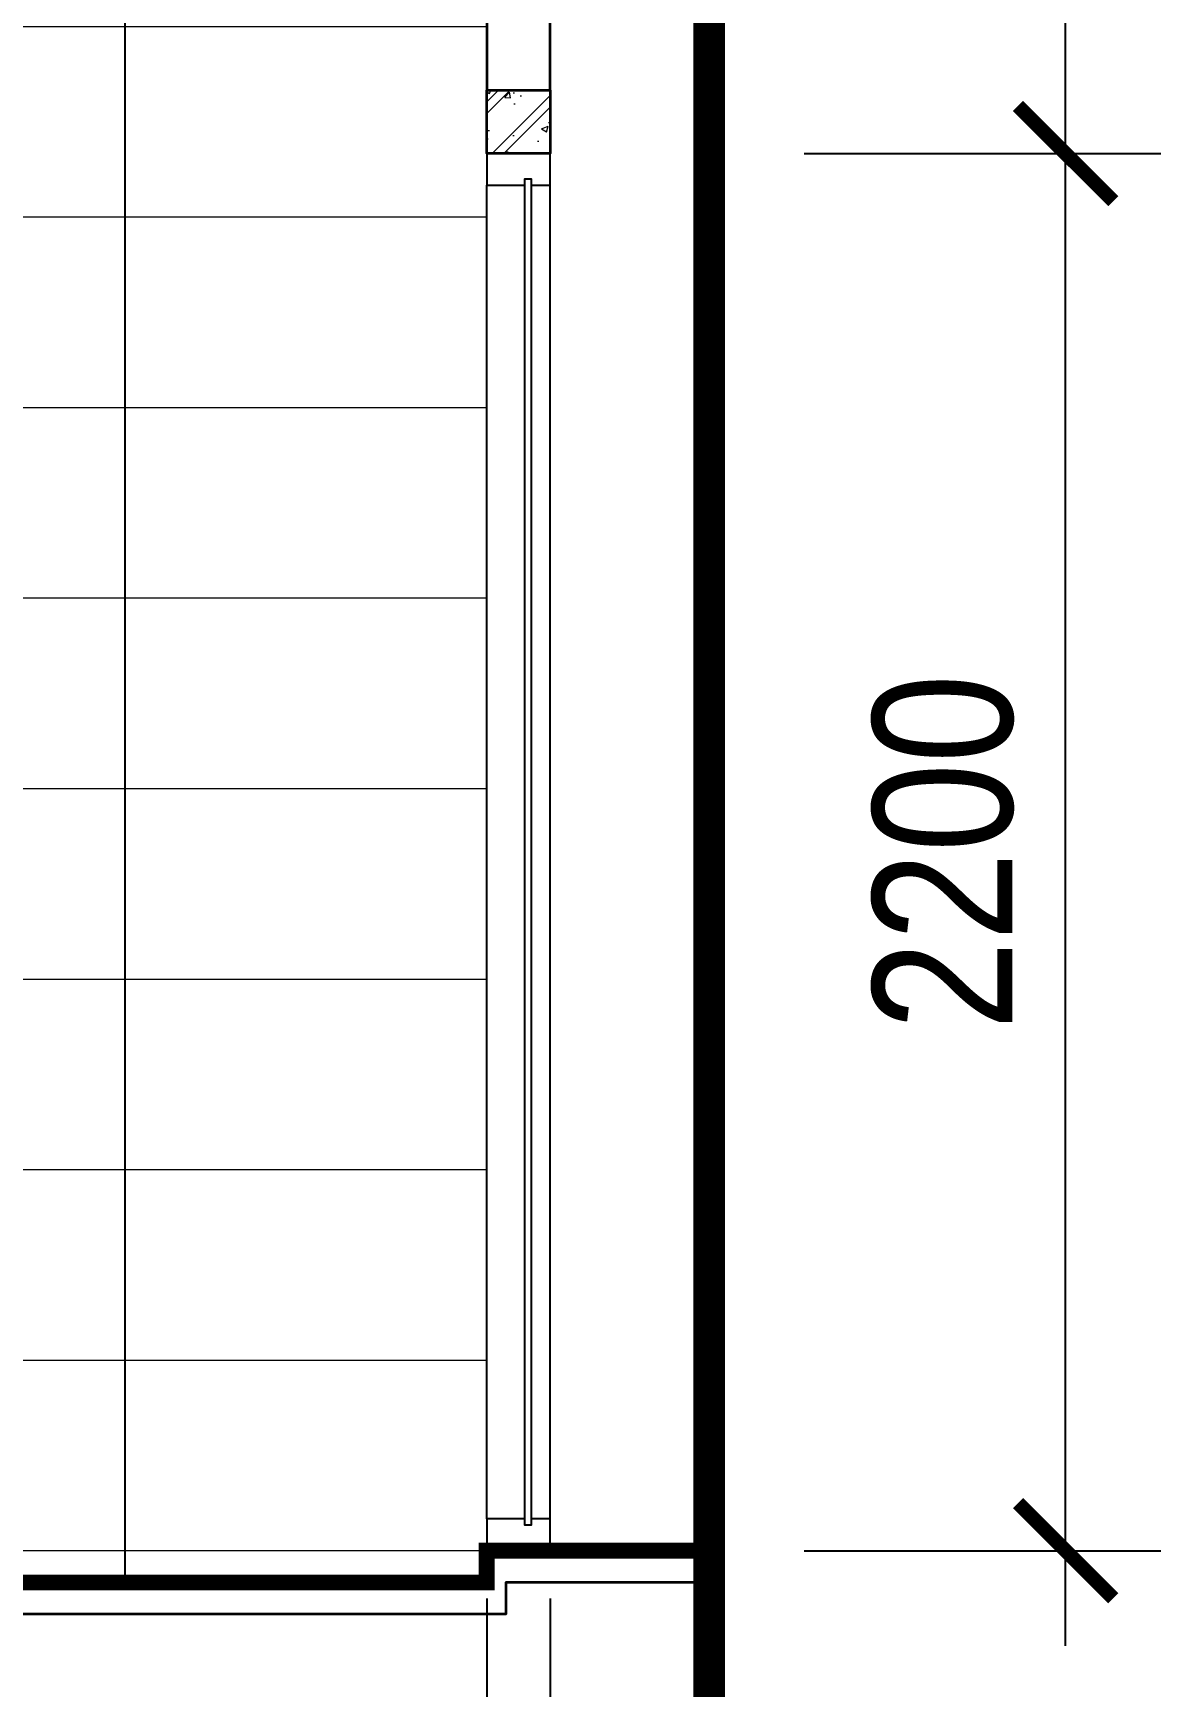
# Model space of a CAD drawing. Header units: inches. Extents: x 236662 to 497023, y -248575 to 81795.
# Drawn here: x 286083 to 287858, y -209107 to -206503 of the extents above; entities that cross this region are included whole.
import ezdxf

# ---------------------------------------------------------------- set-up
doc = ezdxf.new("R2010")
doc.units = ezdxf.units.IN
doc.header["$LTSCALE"] = 10
doc.header["$MEASUREMENT"] = 0
doc.linetypes.add('ACAD_ISO02W100', pattern=[15, 12, -3])
for name, color, linetype, lineweight in [('02. HP_BE TONG', 1, 'Continuous', 35), ('03. HP_TUONG', 2, 'Continuous', 35), ('06. HP_THAY 1', 134, 'Continuous', 15), ('09_HP_HATCH', 8, 'Continuous', 5)]:
    doc.layers.add(name, color=color, linetype=linetype, lineweight=lineweight)
for name, color, linetype in [('04. HP_CUA', 153, 'Continuous'), ('07. HP_KY HIEU', 43, 'Continuous'), ('08. HP_DIM', 118, 'Continuous'), ('hach', 7, 'Continuous')]:
    doc.layers.add(name, color=color, linetype=linetype)
doc.styles.add('text2', font='VHELVCN.TTF')
doc.dimstyles.new('AL-100', dxfattribs={"dimtxt": 220, "dimasz": 150, "dimexe": 150, "dimexo": 150, "dimgap": 80, "dimtad": 1, "dimdec": 0, "dimzin": 9, "dimtxsty": 'text2', "dimblk": 'ARCHTICK', "dimcen": 1, "dimdle": 150, "dimclrd": 256, "dimclre": 256, "dimclrt": 7, "dimadec": 0, "dimazin": 0, "dimtfac": 1, "dimtdec": 0, "dimtix": 1, "dimtmove": 2, "dimatfit": 3, "dimldrblk": 'ARCHTICK', "dimfxl": 1, "dimtolj": 1, "dimtzin": 0, "dimlwd": -1, "dimlwe": -1, "dimarcsym": 0})
doc.dimstyles.new('AL-100 (1-50)', dxfattribs={"dimscale": 0.5, "dimtxt": 220, "dimasz": 150, "dimexe": 150, "dimexo": 150, "dimgap": 80, "dimtad": 1, "dimdec": 0, "dimzin": 9, "dimtxsty": 'text2', "dimblk": 'ARCHTICK', "dimcen": 1, "dimdle": 150, "dimclrd": 256, "dimclre": 256, "dimclrt": 7, "dimadec": 0, "dimazin": 0, "dimtfac": 1, "dimtdec": 0, "dimtix": 1, "dimtmove": 2, "dimatfit": 3, "dimldrblk": 'ARCHTICK', "dimfxl": 1, "dimtolj": 1, "dimtzin": 0, "dimlwd": -1, "dimlwe": -1, "dimarcsym": 0})

# ---------------------------------------------------------------- blocks, each defined once
blk = doc.blocks.new('_ArchTick')
at = {"color": 0, "linetype": 'ByBlock', "const_width": 0.15}
blk.add_lwpolyline([(-0.5, -0.5), (0.5, 0.5)], dxfattribs=at)
blk = doc.blocks.new('*D736')
at = {"layer": '08. HP_DIM', "transparency": 16777216}
for p, q in [((286896.9518869839, -208967.4583557494), (286896.9518869839, -209598.4895010498)), ((286796.9518869838, -209183.5133866478), (286796.9518869838, -209598.4895010498)), ((286796.9518869838, -209523.4895010498), (286721.9518869839, -209523.4895010498)), ((286796.9518869838, -209523.4895010498), (286896.9518869839, -209523.4895010498)), ((286896.9518869839, -209523.4895010498), (286971.9518869839, -209523.4895010498))]:
    blk.add_line(p, q, dxfattribs=at)
at = {"layer": 'Defpoints', "color": 0, "transparency": 16777216}
for p in [(286896.9518869839, -208892.4583557494), (286796.9518869838, -209108.5133866477), (286896.9518869839, -209523.4895010498)]:
    blk.add_point(p, dxfattribs=at)
at = {"layer": '08. HP_DIM', "transparency": 16777216, "xscale": 75, "yscale": 75, "zscale": 75}
blk.add_blockref('_ArchTick', (286796.9518869838, -209523.4895010498), dxfattribs=at)
at = {"layer": '08. HP_DIM', "transparency": 16777216, "xscale": 75, "yscale": 75, "zscale": 75, "rotation": 180}
blk.add_blockref('_ArchTick', (286896.9518869839, -209523.4895010498), dxfattribs=at)
at = {"layer": '08. HP_DIM', "color": 7, "transparency": 16777216, "insert": (286846.9518869839, -209427.3161677164), "char_height": 110, "attachment_point": 5, "style": 'text2'}
blk.add_mtext('\\A1;100', dxfattribs=at)
blk = doc.blocks.new('*D737')
at = {"layer": '08. HP_DIM', "transparency": 16777216}
for p, q in [((284506.9518869837, -208967.4582567061), (284506.9518869837, -209598.4895010498)), ((286796.9518869838, -208967.4583557494), (286796.9518869838, -209598.4895010498)), ((286871.9518869838, -209523.4895010498), (284431.9518869837, -209523.4895010498))]:
    blk.add_line(p, q, dxfattribs=at)
at = {"layer": 'Defpoints', "color": 0, "transparency": 16777216}
for p in [(284506.9518869837, -208892.4582567061), (286796.9518869838, -208892.4583557494), (284506.9518869837, -209523.4895010498)]:
    blk.add_point(p, dxfattribs=at)
at = {"layer": '08. HP_DIM', "transparency": 16777216, "xscale": 75, "yscale": 75, "zscale": 75, "rotation": 180}
blk.add_blockref('_ArchTick', (284506.9518869837, -209523.4895010498), dxfattribs=at)
at = {"layer": '08. HP_DIM', "transparency": 16777216, "xscale": 75, "yscale": 75, "zscale": 75}
blk.add_blockref('_ArchTick', (286796.9518869838, -209523.4895010498), dxfattribs=at)
at = {"layer": '08. HP_DIM', "color": 7, "transparency": 16777216, "insert": (285651.9518869838, -209427.3161677164), "char_height": 110, "attachment_point": 5, "style": 'text2'}
blk.add_mtext('\\A1;2290', dxfattribs=at)
blk = doc.blocks.new('*D739')
at = {"layer": '08. HP_DIM', "transparency": 16777216}
for p, q in [((284406.9518869837, -208967.4583557494), (284406.9518869837, -209860.3785983917)), ((286896.9518869839, -208967.4583557494), (286896.9518869839, -209860.3785983917)), ((286971.9518869839, -209785.3785983917), (284331.9518869837, -209785.3785983917))]:
    blk.add_line(p, q, dxfattribs=at)
at = {"layer": 'Defpoints', "color": 0, "transparency": 16777216}
for p in [(284406.9518869837, -208892.4583557494), (286896.9518869839, -208892.4583557494), (284406.9518869837, -209785.3785983917)]:
    blk.add_point(p, dxfattribs=at)
at = {"layer": '08. HP_DIM', "transparency": 16777216, "xscale": 75, "yscale": 75, "zscale": 75, "rotation": 180}
blk.add_blockref('_ArchTick', (284406.9518869837, -209785.3785983917), dxfattribs=at)
at = {"layer": '08. HP_DIM', "transparency": 16777216, "xscale": 75, "yscale": 75, "zscale": 75}
blk.add_blockref('_ArchTick', (286896.9518869839, -209785.3785983917), dxfattribs=at)
at = {"layer": '08. HP_DIM', "color": 7, "transparency": 16777216, "insert": (285651.9518869838, -209689.2052650584), "char_height": 110, "attachment_point": 5, "style": 'text2'}
blk.add_mtext('\\A1;2490', dxfattribs=at)
blk = doc.blocks.new('*U308')
for p, q in [((0, 50), (0, 2150)), ((100, 50), (100, 2150))]:
    blk.add_line(p, q)
for points in [[(1.819e-12, 2150), (60, 2150), (59.99999999999818, 2160), (70.00000000000182, 2160), (70.00000000000182, 2150), (100, 2150), (100, 2200), (0, 2200)], [(0, 0), (100, 0), (100, 50), (70, 50), (69.99999999999818, 40), (60, 40), (60, 50), (0, 50)]]:
    blk.add_lwpolyline(points, close=True)
at = {"color": 8}
blk.add_lwpolyline([(70, 40), (60, 40), (60, 2160), (70, 2160)], close=True, dxfattribs=at)
blk = doc.blocks.new('*D1242')
at = {"layer": '08. HP_DIM', "transparency": 16777216}
for p, q in [((287708.3732399901, -209042.4583557495), (287708.3732399901, -206542.4583557495)), ((287296.9623410547, -206692.4583557495), (287858.3732399901, -206692.4583557495)), ((287296.9623410547, -208892.4583557495), (287858.3732399901, -208892.4583557495))]:
    blk.add_line(p, q, dxfattribs=at)
at = {"layer": 'Defpoints', "color": 0, "transparency": 16777216}
for p in [(287146.9623410547, -206692.4583557495), (287708.3732399901, -206692.4583557495), (287146.9623410547, -208892.4583557495)]:
    blk.add_point(p, dxfattribs=at)
at = {"layer": '08. HP_DIM', "transparency": 16777216, "xscale": 150, "yscale": 150, "zscale": 150}
for p, rotation in [((287708.3732399901, -206692.4583557495), 90), ((287708.3732399901, -208892.4583557495), 270)]:
    blk.add_blockref('_ArchTick', p, dxfattribs=dict(at, rotation=rotation))
at = {"layer": '08. HP_DIM', "color": 7, "transparency": 16777216, "insert": (287516.0265733232, -207792.4583557495), "char_height": 220, "attachment_point": 5, "rotation": 90, "style": 'text2'}
blk.add_mtext('\\A1;2200', dxfattribs=at)
blk = doc.blocks.new('*D1243')
at = {"layer": '08. HP_DIM', "transparency": 16777216}
for p, q in [((287708.3732399903, -206842.4583557495), (287708.3732399903, -205242.4583557495)), ((287296.9623410547, -205392.4583557495), (287858.3732399903, -205392.4583557495)), ((287296.9623410547, -206692.4583557495), (287858.3732399903, -206692.4583557495))]:
    blk.add_line(p, q, dxfattribs=at)
at = {"layer": 'Defpoints', "color": 0, "transparency": 16777216}
for p in [(287146.9623410547, -205392.4583557495), (287708.3732399903, -205392.4583557495), (287146.9623410547, -206692.4583557495)]:
    blk.add_point(p, dxfattribs=at)
at = {"layer": '08. HP_DIM', "transparency": 16777216, "xscale": 150, "yscale": 150, "zscale": 150}
for p, rotation in [((287708.3732399903, -205392.4583557495), 90), ((287708.3732399903, -206692.4583557495), 270)]:
    blk.add_blockref('_ArchTick', p, dxfattribs=dict(at, rotation=rotation))
at = {"layer": '08. HP_DIM', "color": 7, "transparency": 16777216, "insert": (287516.0265733235, -206042.4583557496), "char_height": 220, "attachment_point": 5, "rotation": 90, "style": 'text2'}
blk.add_mtext('\\A1;1300', dxfattribs=at)

msp = doc.modelspace()

# ---------------------------------------------------------------- hatches: boundary and pattern name
at = {"layer": '09_HP_HATCH'}
h = msp.add_hatch(dxfattribs=at)
h.set_pattern_fill('_USER', color=8, scale=300, pattern_type=0)
h.set_pattern_definition([(0, (286796.9518869838, -208892.4583557494), (0, 300), [])])
h.paths.add_polyline_path([(286796.9518869838, -206742.4583557494), (286796.9518869838, -206692.4583557494), (286796.9518869831, -206592.4583557494), (286796.9518869836, -205892.7247208557), (284506.9518869837, -205892.7247208557), (284513.7261590176, -208098.1309782117, -0.4081213417593825), (284525.3303196152, -208086.2823740553), (284743.0352249732, -208086.2825752158, -0.4168117726173896), (284755.1325711933, -208097.9891800087), (284755.1325327776, -208139.564355633, -0.4393691341234843), (284750.5950137308, -208148.5266676649), (284746.0542728788, -208148.5266634693), (284736.1971839116, -208480.969462446, -0.4074734956318221), (284729.3183006858, -208488.6075624804), (284532.9343401177, -208488.6073810205, -0.4007077230922448), (284525.1564334322, -208482.0767439704), (284525.1567416345, -208148.5264593587), (284522.0285060163, -208148.5264564682, -0.3970825252423407), (284513.737528539, -208144.1910579246), (284513.7375284139, -208144.3264599875), (284506.9518869837, -208892.4583557494), (284506.9518869837, -208942.4583557494), (284923.9746784394, -208942.4583557494), (284946.8629636075, -208769.2764340834, -0.3253310727476962), (284848.5827207086, -208698.9300161789), (284820.0074970781, -208556.1483050383), (284545.1501781123, -208524.5523255691, -0.2809809046440874), (284535.3043405194, -208499.8360527247), (285324.472668196, -208499.6234636521, -0.1992356360316196), (285333.9786401962, -208509.7359573883), (285342.7049231902, -208546.996344772, -0.4519099747797574), (285336.9350297963, -208555.4908927397), (285323.0291695407, -208555.4908798906), (285323.0291413461, -208586.0043390481, -0.2153808719626908), (285285.6803816383, -208672.1744706248, -0.0303522962684293), (285170.1584964907, -208724.1748439507), (285217.3191833981, -208942.4583557494), (286796.9518869838, -208942.4583557494), (286796.9518869838, -208892.4583557494), (286796.9518869838, -208842.4583557494)])
h.paths.add_polyline_path([(285807.3834256233, -207953.2436661809), (285807.383425623, -207946.5583713359, 0.4142102950904313), (285805.5123747928, -207944.6873413775), (285641.4222325707, -207944.6873413775), (285641.4222325707, -207955.1147170114), (285642.2034769153, -207955.1147170114), (285805.5123747929, -207955.1147170114, 0.4142135623807477)], flags=16)
edge = h.paths.add_edge_path(flags=16)
edge.add_arc((285706.9418755955, -207922.4583557494), 22.22898562813765, 0, 90, ccw=False)
edge.add_arc((285706.9418755955, -207922.4583557494), 22.22898562813765, -180, 0, ccw=False)
edge.add_arc((285706.9418755955, -207922.4583557494), 22.22898562813765, 90, 180, ccw=False)
edge.add_line((285706.9418755955, -207900.2293701213), (285635.9913851232, -207900.2407341154))
edge.add_arc((285635.2806875893, -207922.4583557494), 22.22898562813765, 0, 88.16784668849812, ccw=False)
edge.add_arc((285635.2806875893, -207922.4583557494), 22.22898562813771, -180, 0, ccw=False)
edge.add_arc((285635.2806875893, -207922.4583557494), 22.22898562813765, 90, 180, ccw=False)
edge.add_line((285635.2806875893, -207900.2293701213), (285608.8674115944, -207897.0921630499))
edge.add_line((285608.8674115944, -207897.0921630499), (285804.6108905476, -207897.0921630499))
edge.add_arc((285804.6108905476, -207895.2211122195), 1.871050830406602, 270, 359.9999999991089)
edge.add_line((285806.481941378, -207895.2211122195), (285806.481941378, -207888.3278957838))
edge.add_arc((285804.6108905476, -207888.3278957837), 1.871050830406602, 359.9999999991089, 450)
edge.add_line((285804.6108905476, -207886.4568449533), (285690.3213559015, -207886.4568449533))
edge.add_line((285690.3213559015, -207886.4568449533), (285690.3213559015, -207425.8931516474))
edge.add_line((285690.3213559015, -207425.8931516474), (285659.8975405509, -207425.8931516474))
edge.add_spline(control_points=[(285659.8975405509, -207425.8931516474), (285657.0845991766, -207447.1680970101), (285651.0342038052, -207492.9286777746), (285633.1531734991, -207556.1188476292), (285605.1013052413, -207618.6154140605), (285566.1890355429, -207680.1550387821), (285519.4687655627, -207741.2186327542), (285472.2092016582, -207803.6110973304), (285434.7357737043, -207866.4591381667), (285398.1957158873, -207923.3403881733), (285381.5569725294, -207972.6801551611), (285377.9788755387, -207998.7229085107), (285378.5316363401, -208009.7819362257)], knot_values=[0, 0, 0, 0, 64.33646137682179, 138.3822043602603, 196.0120161463241, 269.3076267415528, 356.1653378852731, 426.7437808953761, 503.8133550744772, 575.7122368251063, 628.7279916101307, 658.5094544742442, 658.5094544742442, 658.5094544742442, 658.5094544742442], degree=3, periodic=0)
edge.add_arc((285570.0242738518, -208006.9674855637), 191.5133189982094, 180.8420403883645, 234.6599332937508)
edge.add_arc((285526.5270868967, -208006.8964603968), 170.160521837603, 246.7097922101226, 354.0943650161323)
edge.add_line((285695.7845162666, -208024.4043384848), (285693.1521495353, -208024.4043384848))
edge.add_line((285693.1521495353, -208024.4043384848), (285693.1521495353, -208010.1605781154))
edge.add_line((285693.1521495353, -208010.1605781154), (285693.1521495353, -207996.5981727919))
edge.add_line((285693.1521495353, -207996.5981727919), (285689.1780198011, -207996.5981727919))
edge.add_line((285689.1780198011, -207996.5981727919), (285689.1780198011, -207980.9532005636))
edge.add_line((285689.1780198011, -207980.9532005636), (285689.1780198011, -207965.5165165847))
edge.add_line((285689.1780198011, -207965.5165165847), (285689.1780198011, -207955.1147170114))
edge.add_line((285689.1780198011, -207955.1147170114), (285721.1895087818, -207955.1147170114))
edge.add_line((285721.1895087818, -207955.1147170114), (285721.1895087818, -207965.5165165847))
edge.add_line((285721.1895087818, -207965.5165165847), (285720.9556540722, -207980.9532005636))
edge.add_line((285720.9556540722, -207980.9532005636), (285719.7877808521, -207980.9532005636))
edge.add_line((285719.7877808521, -207980.9532005636), (285719.7877808521, -207996.6171080873))
edge.add_line((285719.7877808521, -207996.6171080873), (285717.2188798663, -207996.6171080873))
edge.add_line((285717.2188798663, -207996.6171080873), (285717.2188798663, -208010.1605781154))
edge.add_line((285717.2188798663, -208010.1605781154), (285716.284161192, -208024.4043384848))
edge.add_line((285716.284161192, -208024.4043384848), (285710.8580204159, -208024.4043384848))
edge.add_arc((285526.5270868967, -208006.8964603967), 185.1605218376542, 246.2189941106924, 354.5742843483222, ccw=False)
edge.add_arc((285570.0242738518, -208006.9674855637), 206.5133189982077, 180.914308395785, 235.0979923669284, ccw=False)
edge.add_spline(control_points=[(285363.5372483903, -208010.2628216155), (285363.3997099324, -208007.3813438123), (285363.3709596671, -208004.5854725474), (285363.523788804, -207998.2482619704), (285363.7784635205, -207994.7675826582), (285364.535963933, -207988.0454126039), (285365.0381693938, -207984.8044854038), (285365.9051765111, -207980.0792416099), (285366.2131255286, -207978.5266269563), (285366.8557028674, -207975.4562339402), (285367.1933596579, -207973.9233257997), (285368.3730174087, -207968.8181153827), (285369.2873285515, -207965.2507223143), (285372.3418405287, -207954.3722675522), (285374.7545392394, -207947.0978619458), (285378.8519451792, -207936.3450082195), (285380.2975340101, -207932.7872115803), (285383.3395077837, -207925.7393623825), (285384.9389293546, -207922.2470399743), (285389.0042576475, -207913.8211593347), (285391.5361112762, -207908.9376803263), (285396.7357844458, -207899.39920707), (285399.4016775484, -207894.7421308437), (285405.6654864403, -207884.1253799111), (285409.2947498605, -207878.2121026144), (285414.729185287, -207869.4459149341), (285416.5391517618, -207866.5411830076), (285420.1364615557, -207860.7564946598), (285421.9198633671, -207857.8789624395), (285429.9472481125, -207844.8676836784), (285436.1713079062, -207834.6552649661), (285445.7276917748, -207819.3478131247), (285448.9499741803, -207814.2472547176), (285455.5109180584, -207804.0759232516), (285458.850096427, -207799.0044016884), (285463.9771451989, -207791.4417428764), (285465.700893438, -207788.9354084691), (285470.8074331121, -207781.6028769116), (285474.2249306201, -207776.8131303232), (285482.3209849795, -207765.662747614), (285487.0251932793, -207759.3343695868), (285496.4722076125, -207746.773064442), (285501.2137749964, -207740.5414793878), (285512.685947359, -207725.467588432), (285519.4100069097, -207716.639759629), (285532.2308507134, -207699.5559596565), (285538.3391475041, -207691.3020634225), (285550.3000110095, -207674.6856399227), (285556.1543382525, -207666.3210610054), (285568.0885274432, -207648.5307971149), (285574.125056123, -207639.0887961116), (285582.7061344053, -207624.7249816551), (285585.487579889, -207619.903583409), (285590.8708957549, -207610.1867147868), (285593.4704385339, -207605.2934700215), (285598.9869596368, -207594.4163616012), (285601.8637438858, -207588.4138689929), (285608.921549422, -207572.7907004325), (285612.8984127709, -207563.0792452882), (285620.2304041109, -207543.1476924393), (285623.5714172521, -207532.9149554633), (285628.3679923048, -207516.2222185811), (285630.0535418588, -207509.8306098002), (285632.3733086314, -207500.1938711895), (285633.1118053264, -207496.9734048674), (285634.5193201507, -207490.5181620768), (285635.1875854297, -207487.2859012503), (285636.7304367714, -207479.4073229828), (285637.5729745611, -207474.7448586109), (285640.8849322383, -207455.1622902305), (285642.9012237704, -207440.0025851382), (285644.9289973955, -207424.6678583475)], knot_values=[0.7469480276100742, 0.7469480276100742, 0.7469480276100742, 0.7469480276100742, 7.548462649455472, 7.548462649455472, 16.60426055510413, 16.60426055510413, 25.66005846075268, 25.66005846075268, 30.18795741357712, 30.18795741357712, 34.71585636640134, 34.71585636640134, 45.26746757867146, 45.26746757867146, 66.99476374302117, 66.99476374302117, 77.85841182519596, 77.85841182519596, 88.72205990737062, 88.72205990737062, 104.4942317851512, 104.4942317851512, 120.0806447331505, 120.0806447331505, 140.5264390704567, 140.5264390704567, 150.7493362391096, 150.7493362391096, 160.9722334077627, 160.9722334077627, 196.749492518638, 196.749492518638, 214.6381220740756, 214.6381220740756, 232.5267516295132, 232.5267516295132, 241.471066407232, 241.471066407232, 258.8324925182964, 258.8324925182964, 282.2248231683023, 282.2248231683023, 305.6171538183077, 305.6171538183077, 339.0030544752139, 339.0030544752139, 370.1124766616633, 370.1124766616633, 401.2218988481127, 401.2218988481127, 435.5802149112403, 435.5802149112403, 452.7593729428041, 452.7593729428041, 469.9385309743679, 469.9385309743679, 490.5672838221175, 490.5672838221175, 523.0825132225883, 523.0825132225883, 556.3960831121364, 556.3960831121364, 576.8504416009322, 576.8504416009322, 587.0776208453301, 587.0776208453301, 597.3048000897281, 597.3048000897281, 611.9089188391229, 611.9089188391229, 658.2988455988542, 658.2988455988542, 658.2988455988542, 658.2988455988542], degree=3, periodic=0)
edge.add_line((285644.762266664, -207425.8931516474), (285638.7182880198, -207425.8931516474))
edge.add_line((285638.7182880198, -207425.8931516474), (285638.7182880198, -207391.1890150879))
edge.add_line((285638.7182880198, -207391.1890150879), (285643.9434757003, -207391.1890150879))
edge.add_arc((285651.9205081256, -207385.7819503659), 9.636876839628092, 214.1305620120296, 325.8694379879704)
edge.add_line((285659.897540551, -207391.1890150879), (285667.0128543806, -207391.1890150879))
edge.add_line((285667.0128543806, -207391.1890150879), (285667.0128543806, -207331.1284163541))
edge.add_line((285667.0128543806, -207331.1284163541), (285664.8727878478, -207317.0220586877))
edge.add_line((285664.8727878478, -207317.0220586877), (285664.2872397231, -207306.6916996878))
edge.add_line((285664.2872397231, -207306.6916996878), (285663.7024630714, -207298.7001717985))
edge.add_line((285663.7024630714, -207298.7001717985), (285663.8976457796, -207288.1750840709))
edge.add_line((285663.8976457796, -207288.1750840709), (285664.8727878478, -207278.4292589837))
edge.add_line((285664.8727878478, -207278.4292589837), (285666.6926930212, -207271.9176694243))
edge.add_line((285666.6926930212, -207271.9176694243), (285668.3205013785, -207267.4208267359))
edge.add_line((285668.3205013785, -207267.4208267359), (285675.2143854941, -207258.6653363204))
edge.add_arc((285649.4872902533, -207214.6613238429), 50.97290009064011, 180, 300.31283625292866, ccw=False)
edge.add_arc((285649.4872902533, -207214.6613238429), 50.97290009064011, 56.496392089207006, 180, ccw=False)
edge.add_arc((285701.0455127338, -207189.4190358807), 29.09530674965856, 123.52578802249161, 143.6102394600771, ccw=False)
edge.add_line((285684.9758184088, -207165.1641023793), (285684.9758184088, -207153.0910702653))
edge.add_line((285684.9758184088, -207153.0910702653), (285690.3213559015, -207153.0910702653))
edge.add_line((285690.3213559015, -207153.0910702653), (285690.3213559015, -207152.4223857239))
edge.add_line((285690.3213559015, -207152.4223857239), (285690.3213559015, -206931.7014438607))
edge.add_arc((285701.2909201461, -204910.0567430626), 2021.674461332657, 266.87297986035435, 269.6891127476776, ccw=False)
edge.add_line((285591.0091700998, -206928.7210448254), (285591.0091700998, -206914.4561400428))
edge.add_line((285591.0091700998, -206914.4561400428), (285681.6964860937, -206914.4561400428))
edge.add_line((285681.6964860937, -206914.4561400428), (285681.6964860937, -206896.138135282))
edge.add_spline(control_points=[(285681.6964860937, -206896.1381352819), (285684.8255976364, -206895.820736006), (285689.5835078957, -206895.3381206532), (285691.3283015988, -206891.1622028342), (285691.9256053706, -206889.7326404396)], knot_values=[0, 0, 0, 0, 8.476625671883756, 12.88896982324254, 12.88896982324254, 12.88896982324254, 12.88896982324254], degree=3, periodic=0)
edge.add_arc((285691.9256053706, -206885.9905387788), 3.742101660813204, 180, 270, ccw=False)
edge.add_line((285688.1835037098, -206885.9905387788), (285688.1835037098, -206823.4813972722))
edge.add_arc((285699.4098086922, -206823.4813972722), 11.22630498241051, 90, 180, ccw=False)
edge.add_line((285699.4098086922, -206812.2550922899), (285702.3545705335, -206812.2550922899))
edge.add_arc((285702.6257188805, -206823.7525456178), 11.50065017530222, 1.3509754240890857, 91.35097540682938, ccw=False)
edge.add_line((285714.1231722084, -206823.4813972674), (285714.1231722084, -206885.9905387788))
edge.add_arc((285710.3810705475, -206885.9905387788), 3.742101660813204, -90, 0, ccw=False)
edge.add_line((285710.3810705475, -206889.7326404396), (285708.3505955247, -206889.7326404396))
edge.add_spline(control_points=[(285708.3505955247, -206889.7326404396), (285708.9478992966, -206891.1622028342), (285710.6926929997, -206895.3381206532), (285715.4506032589, -206895.820736006), (285718.5797148016, -206896.1381352819)], knot_values=[0, 0, 0, 0, 4.412344151358788, 12.88896982324254, 12.88896982324254, 12.88896982324254, 12.88896982324254], degree=3, periodic=0)
edge.add_line((285718.5797148016, -206896.138135282), (285718.5797148016, -206914.4561400428))
edge.add_line((285718.5797148016, -206914.4561400428), (285811.5726701923, -206914.4561400428))
edge.add_line((285811.5726701923, -206914.4561400428), (285811.5726701923, -206928.7210448254))
edge.add_arc((285701.2909201461, -204910.0567430626), 2021.674461332657, 270.34790455028593, 273.12702013964235, ccw=False)
edge.add_line((285713.5666135423, -206931.6939347852), (285713.5666135423, -207153.0910702653))
edge.add_line((285713.5666135423, -207153.0910702653), (285717.2041094694, -207153.0910702653))
edge.add_line((285717.2041094694, -207153.0910702653), (285717.2041094694, -207165.2232381797))
edge.add_arc((285701.0455127337, -207189.4190358807), 29.09530674959604, -56.26394777406, 56.26394777406, ccw=False)
edge.add_line((285717.2041094694, -207213.6148335817), (285717.2041094694, -207222.5282049636))
edge.add_line((285717.2041094694, -207222.5282049636), (285713.5666135423, -207222.5282049636))
edge.add_line((285713.5666135423, -207222.5282049636), (285713.5666135423, -207391.1890150879))
edge.add_line((285713.5666135423, -207391.1890150879), (285746.7091002919, -207391.1890150879))
edge.add_line((285746.7091002919, -207391.1890150879), (285746.7091002919, -207425.8931516474))
edge.add_line((285746.7091002919, -207425.8931516474), (285713.5666135423, -207425.8931516474))
edge.add_line((285713.5666135423, -207425.8931516474), (285713.5666135423, -207886.4568449533))
edge.add_line((285713.5666135423, -207886.4568449533), (285806.481941378, -207886.4568449533))
edge.add_line((285806.481941378, -207886.4568449533), (285806.481941378, -207897.0921630499))
edge.add_line((285806.481941378, -207897.0921630499), (285706.9418755955, -207900.2293701213))
h.paths.add_polyline_path([(285605.9985934843, -207214.6613238429, -1), (285692.9759870223, -207214.6613238429, -1)], flags=0)
h.paths.add_polyline_path([(285628.4512034493, -207214.6613238429, -1), (285670.5233770574, -207214.6613238429, -1)], flags=0)
h.paths.add_polyline_path([(285632.1933051101, -207214.6613238429, -1), (285666.7812753965, -207214.6613238429, -1)], flags=0)
h = msp.add_hatch(dxfattribs=at)
h.set_pattern_fill('CHAU-01', color=256, scale=15, pattern_type=2)
h.set_pattern_definition([(50, (179057.1688735679, -289756.3313427971), (107.589027390113, -9.412820247389265), [11.25, -123.75]), (355, (179057.1688735679, -289756.3313427971), (-20.81270004195, 112.8288200550017), [9, -99]), (100.4514, (179066.1346255679, -289757.1157437971), (86.77640725710323, 103.415931309143), [9.5610285, -105.1713168]), (46.1842, (179057.1688735679, -289726.331342797), (160.0861572938466, -24.82785214935271), [16.875, -185.625]), (96.6356, (179070.5093853179, -289728.400338847), (140.1994058323055, 146.1176806350662), [14.3415432, -157.75695]), (351.1842000000001, (179057.1688735679, -289726.331342797), (140.1992917700441, 146.1177901387987), [13.5, -148.5]), (21, (179072.1688735679, -289733.8313427971), (89.53605781776925, -60.39283359980082), [11.25, -123.75]), (326, (179072.1688735679, -289733.8313427971), (36.49729978823726, 108.7725067570279), [9, -99]), (71.45140000000002, (179079.6302085179, -289738.864083697), (126.0333942872235, 48.37957450649287), [9.5610285, -105.1713168]), (37.50000000000001, (179057.1688735679, -289756.3313427971), (1.8239782975936, 49.93407807469672), [0, -97.8, 0, -100.5, 0, -99.375]), (7.499999999999999, (179057.1688735679, -289756.3313427971), (39.46043061632229, 59.16175678235403), [0, -57.3, 0, -95.55, 0, -37.875]), (327.5, (179023.7188735679, -289756.3313427971), (80.07336542586135, -3.383230760156963), [0, -37.5, 0, -117, 0, -155.25]), (317.5, (179008.7188735679, -289756.3313427971), (87.47792540135794, 15.01574734984766), [0, -48.75, 0, -77.69999999999997, 0, -110.25]), (45, (179057.1688735679, -289756.3313427971), (-45.07805730064239, 45.07805730064239), []), (45, (179057.1688735679, -289737.956342797), (-45.07805730064239, 45.07805730064239), [])])
h.paths.add_polyline_path([(286896.9518869831, -206592.4583557494), (286896.9518869831, -206692.4583557494), (286796.9518869831, -206692.4583557494), (286796.9518869831, -206592.4583557494)])
at = {"layer": 'hach'}
h = msp.add_hatch(dxfattribs=at)
h.set_pattern_fill('_USER', color=8, scale=600, angle=90, pattern_type=0)
h.set_pattern_definition([(90, (294627.1328620634, -199916.7628765162), (-600, 3.67e-14), [])])
h.paths.add_polyline_path([(286796.9518869838, -206742.4583557494), (286796.9518869838, -206692.4583557494), (286796.9518869831, -206592.4583557494), (286796.9518869836, -205892.7247208557), (284506.9518869837, -205892.7247208557), (284513.7261590176, -208098.1309782117, -0.4081213417593825), (284525.3303196152, -208086.2823740553), (284743.0352249732, -208086.2825752158, -0.4168117726173896), (284755.1325711933, -208097.9891800087), (284755.1325327776, -208139.564355633, -0.4393691341234843), (284750.5950137308, -208148.5266676649), (284746.0542728788, -208148.5266634693), (284736.1971839116, -208480.969462446, -0.4074734956318221), (284729.3183006858, -208488.6075624804), (284532.9343401177, -208488.6073810205, -0.4007077230922448), (284525.1564334322, -208482.0767439704), (284525.1567416345, -208148.5264593587), (284522.0285060163, -208148.5264564682, -0.3970825252423407), (284513.737528539, -208144.1910579246), (284513.7375284139, -208144.3264599875), (284506.9518869837, -208892.4583557494), (284506.9518869837, -208942.4583557494), (284923.9746784394, -208942.4583557494), (284946.8629636075, -208769.2764340834, -0.3253310727476962), (284848.5827207086, -208698.9300161789), (284820.0074970781, -208556.1483050383), (284545.1501781123, -208524.5523255691, -0.2809809046440874), (284535.3043405194, -208499.8360527247), (285324.472668196, -208499.6234636521, -0.1992356360316196), (285333.9786401962, -208509.7359573883), (285342.7049231902, -208546.996344772, -0.4519099747797574), (285336.9350297963, -208555.4908927397), (285323.0291695407, -208555.4908798906), (285323.0291413461, -208586.0043390481, -0.2153808719626908), (285285.6803816383, -208672.1744706248, -0.0303522962684293), (285170.1584964907, -208724.1748439507), (285217.3191833981, -208942.4583557494), (286796.9518869838, -208942.4583557494), (286796.9518869838, -208892.4583557494), (286796.9518869838, -208842.4583557494)])
h.paths.add_polyline_path([(285807.3834256233, -207953.2436661809), (285807.383425623, -207946.5583713359, 0.4142102950904313), (285805.5123747928, -207944.6873413775), (285641.4222325707, -207944.6873413775), (285641.4222325707, -207955.1147170114), (285642.2034769153, -207955.1147170114), (285805.5123747929, -207955.1147170114, 0.4142135623807477)], flags=16)
edge = h.paths.add_edge_path(flags=16)
edge.add_arc((285706.9418755955, -207922.4583557494), 22.22898562813765, 0, 90, ccw=False)
edge.add_arc((285706.9418755955, -207922.4583557494), 22.22898562813765, -180, 0, ccw=False)
edge.add_arc((285706.9418755955, -207922.4583557494), 22.22898562813765, 90, 180, ccw=False)
edge.add_line((285706.9418755955, -207900.2293701213), (285635.9913851232, -207900.2407341154))
edge.add_arc((285635.2806875893, -207922.4583557494), 22.22898562813765, 0, 88.16784668849812, ccw=False)
edge.add_arc((285635.2806875893, -207922.4583557494), 22.22898562813771, -180, 0, ccw=False)
edge.add_arc((285635.2806875893, -207922.4583557494), 22.22898562813765, 90, 180, ccw=False)
edge.add_line((285635.2806875893, -207900.2293701213), (285608.8674115944, -207897.0921630499))
edge.add_line((285608.8674115944, -207897.0921630499), (285804.6108905476, -207897.0921630499))
edge.add_arc((285804.6108905476, -207895.2211122195), 1.871050830406602, 270, 359.9999999991089)
edge.add_line((285806.481941378, -207895.2211122195), (285806.481941378, -207888.3278957838))
edge.add_arc((285804.6108905476, -207888.3278957837), 1.871050830406602, 359.9999999991089, 450)
edge.add_line((285804.6108905476, -207886.4568449533), (285690.3213559015, -207886.4568449533))
edge.add_line((285690.3213559015, -207886.4568449533), (285690.3213559015, -207425.8931516474))
edge.add_line((285690.3213559015, -207425.8931516474), (285659.8975405509, -207425.8931516474))
edge.add_spline(control_points=[(285659.8975405509, -207425.8931516474), (285657.0845991766, -207447.1680970101), (285651.0342038052, -207492.9286777746), (285633.1531734991, -207556.1188476292), (285605.1013052413, -207618.6154140605), (285566.1890355429, -207680.1550387821), (285519.4687655627, -207741.2186327542), (285472.2092016582, -207803.6110973304), (285434.7357737043, -207866.4591381667), (285398.1957158873, -207923.3403881733), (285381.5569725294, -207972.6801551611), (285377.9788755387, -207998.7229085107), (285378.5316363401, -208009.7819362257)], knot_values=[0, 0, 0, 0, 64.33646137682179, 138.3822043602603, 196.0120161463241, 269.3076267415528, 356.1653378852731, 426.7437808953761, 503.8133550744772, 575.7122368251063, 628.7279916101307, 658.5094544742442, 658.5094544742442, 658.5094544742442, 658.5094544742442], degree=3, periodic=0)
edge.add_arc((285570.0242738518, -208006.9674855637), 191.5133189982094, 180.8420403883645, 234.6599332937508)
edge.add_arc((285526.5270868967, -208006.8964603968), 170.160521837603, 246.7097922101226, 354.0943650161323)
edge.add_line((285695.7845162666, -208024.4043384848), (285693.1521495353, -208024.4043384848))
edge.add_line((285693.1521495353, -208024.4043384848), (285693.1521495353, -208010.1605781154))
edge.add_line((285693.1521495353, -208010.1605781154), (285693.1521495353, -207996.5981727919))
edge.add_line((285693.1521495353, -207996.5981727919), (285689.1780198011, -207996.5981727919))
edge.add_line((285689.1780198011, -207996.5981727919), (285689.1780198011, -207980.9532005636))
edge.add_line((285689.1780198011, -207980.9532005636), (285689.1780198011, -207965.5165165847))
edge.add_line((285689.1780198011, -207965.5165165847), (285689.1780198011, -207955.1147170114))
edge.add_line((285689.1780198011, -207955.1147170114), (285721.1895087818, -207955.1147170114))
edge.add_line((285721.1895087818, -207955.1147170114), (285721.1895087818, -207965.5165165847))
edge.add_line((285721.1895087818, -207965.5165165847), (285720.9556540722, -207980.9532005636))
edge.add_line((285720.9556540722, -207980.9532005636), (285719.7877808521, -207980.9532005636))
edge.add_line((285719.7877808521, -207980.9532005636), (285719.7877808521, -207996.6171080873))
edge.add_line((285719.7877808521, -207996.6171080873), (285717.2188798663, -207996.6171080873))
edge.add_line((285717.2188798663, -207996.6171080873), (285717.2188798663, -208010.1605781154))
edge.add_line((285717.2188798663, -208010.1605781154), (285716.284161192, -208024.4043384848))
edge.add_line((285716.284161192, -208024.4043384848), (285710.8580204159, -208024.4043384848))
edge.add_arc((285526.5270868967, -208006.8964603967), 185.1605218376542, 246.2189941106924, 354.5742843483222, ccw=False)
edge.add_arc((285570.0242738518, -208006.9674855637), 206.5133189982077, 180.914308395785, 235.0979923669284, ccw=False)
edge.add_spline(control_points=[(285363.5372483903, -208010.2628216155), (285363.3997099324, -208007.3813438123), (285363.3709596671, -208004.5854725474), (285363.523788804, -207998.2482619704), (285363.7784635205, -207994.7675826582), (285364.535963933, -207988.0454126039), (285365.0381693938, -207984.8044854038), (285365.9051765111, -207980.0792416099), (285366.2131255286, -207978.5266269563), (285366.8557028674, -207975.4562339402), (285367.1933596579, -207973.9233257997), (285368.3730174087, -207968.8181153827), (285369.2873285515, -207965.2507223143), (285372.3418405287, -207954.3722675522), (285374.7545392394, -207947.0978619458), (285378.8519451792, -207936.3450082195), (285380.2975340101, -207932.7872115803), (285383.3395077837, -207925.7393623825), (285384.9389293546, -207922.2470399743), (285389.0042576475, -207913.8211593347), (285391.5361112762, -207908.9376803263), (285396.7357844458, -207899.39920707), (285399.4016775484, -207894.7421308437), (285405.6654864403, -207884.1253799111), (285409.2947498605, -207878.2121026144), (285414.729185287, -207869.4459149341), (285416.5391517618, -207866.5411830076), (285420.1364615557, -207860.7564946598), (285421.9198633671, -207857.8789624395), (285429.9472481125, -207844.8676836784), (285436.1713079062, -207834.6552649661), (285445.7276917748, -207819.3478131247), (285448.9499741803, -207814.2472547176), (285455.5109180584, -207804.0759232516), (285458.850096427, -207799.0044016884), (285463.9771451989, -207791.4417428764), (285465.700893438, -207788.9354084691), (285470.8074331121, -207781.6028769116), (285474.2249306201, -207776.8131303232), (285482.3209849795, -207765.662747614), (285487.0251932793, -207759.3343695868), (285496.4722076125, -207746.773064442), (285501.2137749964, -207740.5414793878), (285512.685947359, -207725.467588432), (285519.4100069097, -207716.639759629), (285532.2308507134, -207699.5559596565), (285538.3391475041, -207691.3020634225), (285550.3000110095, -207674.6856399227), (285556.1543382525, -207666.3210610054), (285568.0885274432, -207648.5307971149), (285574.125056123, -207639.0887961116), (285582.7061344053, -207624.7249816551), (285585.487579889, -207619.903583409), (285590.8708957549, -207610.1867147868), (285593.4704385339, -207605.2934700215), (285598.9869596368, -207594.4163616012), (285601.8637438858, -207588.4138689929), (285608.921549422, -207572.7907004325), (285612.8984127709, -207563.0792452882), (285620.2304041109, -207543.1476924393), (285623.5714172521, -207532.9149554633), (285628.3679923048, -207516.2222185811), (285630.0535418588, -207509.8306098002), (285632.3733086314, -207500.1938711895), (285633.1118053264, -207496.9734048674), (285634.5193201507, -207490.5181620768), (285635.1875854297, -207487.2859012503), (285636.7304367714, -207479.4073229828), (285637.5729745611, -207474.7448586109), (285640.8849322383, -207455.1622902305), (285642.9012237704, -207440.0025851382), (285644.9289973955, -207424.6678583475)], knot_values=[0.7469480276100742, 0.7469480276100742, 0.7469480276100742, 0.7469480276100742, 7.548462649455472, 7.548462649455472, 16.60426055510413, 16.60426055510413, 25.66005846075268, 25.66005846075268, 30.18795741357712, 30.18795741357712, 34.71585636640134, 34.71585636640134, 45.26746757867146, 45.26746757867146, 66.99476374302117, 66.99476374302117, 77.85841182519596, 77.85841182519596, 88.72205990737062, 88.72205990737062, 104.4942317851512, 104.4942317851512, 120.0806447331505, 120.0806447331505, 140.5264390704567, 140.5264390704567, 150.7493362391096, 150.7493362391096, 160.9722334077627, 160.9722334077627, 196.749492518638, 196.749492518638, 214.6381220740756, 214.6381220740756, 232.5267516295132, 232.5267516295132, 241.471066407232, 241.471066407232, 258.8324925182964, 258.8324925182964, 282.2248231683023, 282.2248231683023, 305.6171538183077, 305.6171538183077, 339.0030544752139, 339.0030544752139, 370.1124766616633, 370.1124766616633, 401.2218988481127, 401.2218988481127, 435.5802149112403, 435.5802149112403, 452.7593729428041, 452.7593729428041, 469.9385309743679, 469.9385309743679, 490.5672838221175, 490.5672838221175, 523.0825132225883, 523.0825132225883, 556.3960831121364, 556.3960831121364, 576.8504416009322, 576.8504416009322, 587.0776208453301, 587.0776208453301, 597.3048000897281, 597.3048000897281, 611.9089188391229, 611.9089188391229, 658.2988455988542, 658.2988455988542, 658.2988455988542, 658.2988455988542], degree=3, periodic=0)
edge.add_line((285644.762266664, -207425.8931516474), (285638.7182880198, -207425.8931516474))
edge.add_line((285638.7182880198, -207425.8931516474), (285638.7182880198, -207391.1890150879))
edge.add_line((285638.7182880198, -207391.1890150879), (285643.9434757003, -207391.1890150879))
edge.add_arc((285651.9205081256, -207385.7819503659), 9.636876839628092, 214.1305620120296, 325.8694379879704)
edge.add_line((285659.897540551, -207391.1890150879), (285667.0128543806, -207391.1890150879))
edge.add_line((285667.0128543806, -207391.1890150879), (285667.0128543806, -207331.1284163541))
edge.add_line((285667.0128543806, -207331.1284163541), (285664.8727878478, -207317.0220586877))
edge.add_line((285664.8727878478, -207317.0220586877), (285664.2872397231, -207306.6916996878))
edge.add_line((285664.2872397231, -207306.6916996878), (285663.7024630714, -207298.7001717985))
edge.add_line((285663.7024630714, -207298.7001717985), (285663.8976457796, -207288.1750840709))
edge.add_line((285663.8976457796, -207288.1750840709), (285664.8727878478, -207278.4292589837))
edge.add_line((285664.8727878478, -207278.4292589837), (285666.6926930212, -207271.9176694243))
edge.add_line((285666.6926930212, -207271.9176694243), (285668.3205013785, -207267.4208267359))
edge.add_line((285668.3205013785, -207267.4208267359), (285675.2143854941, -207258.6653363204))
edge.add_arc((285649.4872902533, -207214.6613238429), 50.97290009064011, 180, 300.31283625292866, ccw=False)
edge.add_arc((285649.4872902533, -207214.6613238429), 50.97290009064011, 56.496392089207006, 180, ccw=False)
edge.add_arc((285701.0455127338, -207189.4190358807), 29.09530674965856, 123.52578802249161, 143.6102394600771, ccw=False)
edge.add_line((285684.9758184088, -207165.1641023793), (285684.9758184088, -207153.0910702653))
edge.add_line((285684.9758184088, -207153.0910702653), (285690.3213559015, -207153.0910702653))
edge.add_line((285690.3213559015, -207153.0910702653), (285690.3213559015, -207152.4223857239))
edge.add_line((285690.3213559015, -207152.4223857239), (285690.3213559015, -206931.7014438607))
edge.add_arc((285701.2909201461, -204910.0567430626), 2021.674461332657, 266.87297986035435, 269.6891127476776, ccw=False)
edge.add_line((285591.0091700998, -206928.7210448254), (285591.0091700998, -206914.4561400428))
edge.add_line((285591.0091700998, -206914.4561400428), (285681.6964860937, -206914.4561400428))
edge.add_line((285681.6964860937, -206914.4561400428), (285681.6964860937, -206896.138135282))
edge.add_spline(control_points=[(285681.6964860937, -206896.1381352819), (285684.8255976364, -206895.820736006), (285689.5835078957, -206895.3381206532), (285691.3283015988, -206891.1622028342), (285691.9256053706, -206889.7326404396)], knot_values=[0, 0, 0, 0, 8.476625671883756, 12.88896982324254, 12.88896982324254, 12.88896982324254, 12.88896982324254], degree=3, periodic=0)
edge.add_arc((285691.9256053706, -206885.9905387788), 3.742101660813204, 180, 270, ccw=False)
edge.add_line((285688.1835037098, -206885.9905387788), (285688.1835037098, -206823.4813972722))
edge.add_arc((285699.4098086922, -206823.4813972722), 11.22630498241051, 90, 180, ccw=False)
edge.add_line((285699.4098086922, -206812.2550922899), (285702.3545705335, -206812.2550922899))
edge.add_arc((285702.6257188805, -206823.7525456178), 11.50065017530222, 1.3509754240890857, 91.35097540682938, ccw=False)
edge.add_line((285714.1231722084, -206823.4813972674), (285714.1231722084, -206885.9905387788))
edge.add_arc((285710.3810705475, -206885.9905387788), 3.742101660813204, -90, 0, ccw=False)
edge.add_line((285710.3810705475, -206889.7326404396), (285708.3505955247, -206889.7326404396))
edge.add_spline(control_points=[(285708.3505955247, -206889.7326404396), (285708.9478992966, -206891.1622028342), (285710.6926929997, -206895.3381206532), (285715.4506032589, -206895.820736006), (285718.5797148016, -206896.1381352819)], knot_values=[0, 0, 0, 0, 4.412344151358788, 12.88896982324254, 12.88896982324254, 12.88896982324254, 12.88896982324254], degree=3, periodic=0)
edge.add_line((285718.5797148016, -206896.138135282), (285718.5797148016, -206914.4561400428))
edge.add_line((285718.5797148016, -206914.4561400428), (285811.5726701923, -206914.4561400428))
edge.add_line((285811.5726701923, -206914.4561400428), (285811.5726701923, -206928.7210448254))
edge.add_arc((285701.2909201461, -204910.0567430626), 2021.674461332657, 270.34790455028593, 273.12702013964235, ccw=False)
edge.add_line((285713.5666135423, -206931.6939347852), (285713.5666135423, -207153.0910702653))
edge.add_line((285713.5666135423, -207153.0910702653), (285717.2041094694, -207153.0910702653))
edge.add_line((285717.2041094694, -207153.0910702653), (285717.2041094694, -207165.2232381797))
edge.add_arc((285701.0455127337, -207189.4190358807), 29.09530674959604, -56.26394777406, 56.26394777406, ccw=False)
edge.add_line((285717.2041094694, -207213.6148335817), (285717.2041094694, -207222.5282049636))
edge.add_line((285717.2041094694, -207222.5282049636), (285713.5666135423, -207222.5282049636))
edge.add_line((285713.5666135423, -207222.5282049636), (285713.5666135423, -207391.1890150879))
edge.add_line((285713.5666135423, -207391.1890150879), (285746.7091002919, -207391.1890150879))
edge.add_line((285746.7091002919, -207391.1890150879), (285746.7091002919, -207425.8931516474))
edge.add_line((285746.7091002919, -207425.8931516474), (285713.5666135423, -207425.8931516474))
edge.add_line((285713.5666135423, -207425.8931516474), (285713.5666135423, -207886.4568449533))
edge.add_line((285713.5666135423, -207886.4568449533), (285806.481941378, -207886.4568449533))
edge.add_line((285806.481941378, -207886.4568449533), (285806.481941378, -207897.0921630499))
edge.add_line((285806.481941378, -207897.0921630499), (285706.9418755955, -207900.2293701213))
h.paths.add_polyline_path([(285605.9985934843, -207214.6613238429, -1), (285692.9759870223, -207214.6613238429, -1)], flags=0)
h.paths.add_polyline_path([(285628.4512034493, -207214.6613238429, -1), (285670.5233770574, -207214.6613238429, -1)], flags=0)
h.paths.add_polyline_path([(285632.1933051101, -207214.6613238429, -1), (285666.7812753965, -207214.6613238429, -1)], flags=0)

# ---------------------------------------------------------------- linework, layer by layer
at = {"layer": '02. HP_BE TONG'}
msp.add_lwpolyline([(286896.9518869831, -206592.4583557494), (286896.9518869831, -206692.4583557494), (286796.9518869831, -206692.4583557494), (286796.9518869831, -206592.4583557494)], close=True, dxfattribs=at)
at = {"layer": '02. HP_BE TONG', "const_width": 25}
msp.add_lwpolyline([(287146.9623410546, -208892.4583557494), (286796.9518869838, -208892.4583557494), (286796.9518869838, -208942.4583557494), (284506.9518869837, -208942.4583557494), (284506.9518869837, -208892.4583557494), (284105.6220876809, -208892.4583557494)], dxfattribs=at)
at = {"layer": '02. HP_BE TONG'}
msp.add_lwpolyline([(287146.9623410546, -208942.4583557494), (286826.9518869838, -208942.4583557494), (286826.9518869838, -208992.4583557494), (284476.9518869837, -208992.4583557494), (284476.9518869837, -208942.4583557494), (284105.6220876809, -208942.4583557494)], dxfattribs=at)
at = {"layer": '03. HP_TUONG'}
msp.add_lwpolyline([(286896.9518869839, -205392.4583557495), (286796.9518869838, -205392.4583557495), (286796.9518869831, -206592.4583557494), (286896.9518869831, -206592.4583557494)], close=True, dxfattribs=at)
at = {"layer": '06. HP_THAY 1'}
msp.add_lwpolyline([(286896.9518869831, -206692.4583557494), (286796.9518869838, -206692.4583557494), (286796.9518869838, -208892.4583557494), (286896.9518869831, -208892.4583557494)], close=True, dxfattribs=at)
at = {"layer": '07. HP_KY HIEU', "linetype": 'ACAD_ISO02W100', "ltscale": 5, "const_width": 50}
msp.add_lwpolyline([(287146.9623410546, -205163.9123927283), (284105.6220876809, -205163.9123927283), (284105.6220876809, -209245.1041733804), (287146.9623410546, -209245.1041733804)], close=True, dxfattribs=at)

# ---------------------------------------------------------------- block references
at = {"layer": '04. HP_CUA'}
msp.add_blockref('*U308', (286796.9518869838, -208892.4583557494), dxfattribs=at)

# ---------------------------------------------------------------- dimensions: what is measured, and where the dimension line sits
at = {"layer": '08. HP_DIM'}
for base, p1, p2, angle, dimstyle, picture, middle in [((287708.3732399903, -205392.4583557495), (287146.9623410546, -206692.4583557494), (287146.9623410546, -205392.4583557495), 90, 'AL-100', '*D1243', (287516.0265733235, -206042.4583557496)), ((287708.3732399901, -206692.4583557495), (287146.9623410546, -208892.4583557494), (287146.9623410546, -206692.4583557494), 90, 'AL-100', '*D1242', (287516.0265733232, -207792.4583557495)), ((284406.9518869837, -209785.3785983917), (286896.9518869839, -208892.4583557494), (284406.9518869837, -208892.4583557494), 180, 'AL-100 (1-50)', '*D739', (285651.9518869838, -209689.2052650584)), ((284506.9518869837, -209523.4895010498), (286796.9518869838, -208892.4583557494), (284506.9518869837, -208892.4582567061), 180, 'AL-100 (1-50)', '*D737', (285651.9518869838, -209427.3161677164)), ((286896.9518869839, -209523.4895010498), (286796.9518869838, -209108.5133866477), (286896.9518869839, -208892.4583557494), 180, 'AL-100 (1-50)', '*D736', (286846.9518869839, -209427.3161677164))]:
    dim = msp.add_linear_dim(base=base, p1=p1, p2=p2, angle=angle, dimstyle=dimstyle, dxfattribs=at)
    dim.commit()
    dim.dimension.update_dxf_attribs({"geometry": picture, "text_midpoint": middle})

doc.saveas('drawing.dxf')
